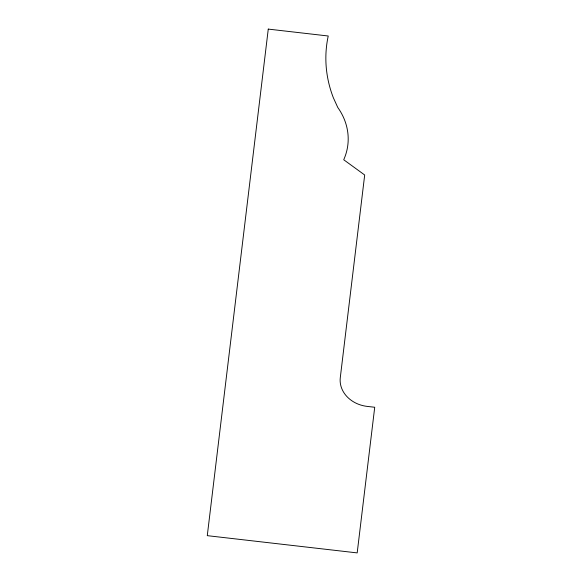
<?xml version="1.0" encoding="UTF-8"?>
<svg xmlns="http://www.w3.org/2000/svg" width="582" height="582" viewBox="0 0 582 582"><rect width="100%" height="100%" fill="white"/><g stroke="black" fill="none" stroke-linecap="round" stroke-linejoin="round"><path stroke-width="0.87" d="M268.266 29.1L207.279 535.658L357.188 552.9L374.721 407.262L367.22 406.403A30.177 25.506 5.8 0 1 340.288 377.623L364.688 175L343.722 159.752A70.306 59.422 5.8 0 0 337.764 107.452L333.326 97.689A147.355 124.555 5.8 0 1 328.226 35.997L268.266 29.1"/></g></svg>
